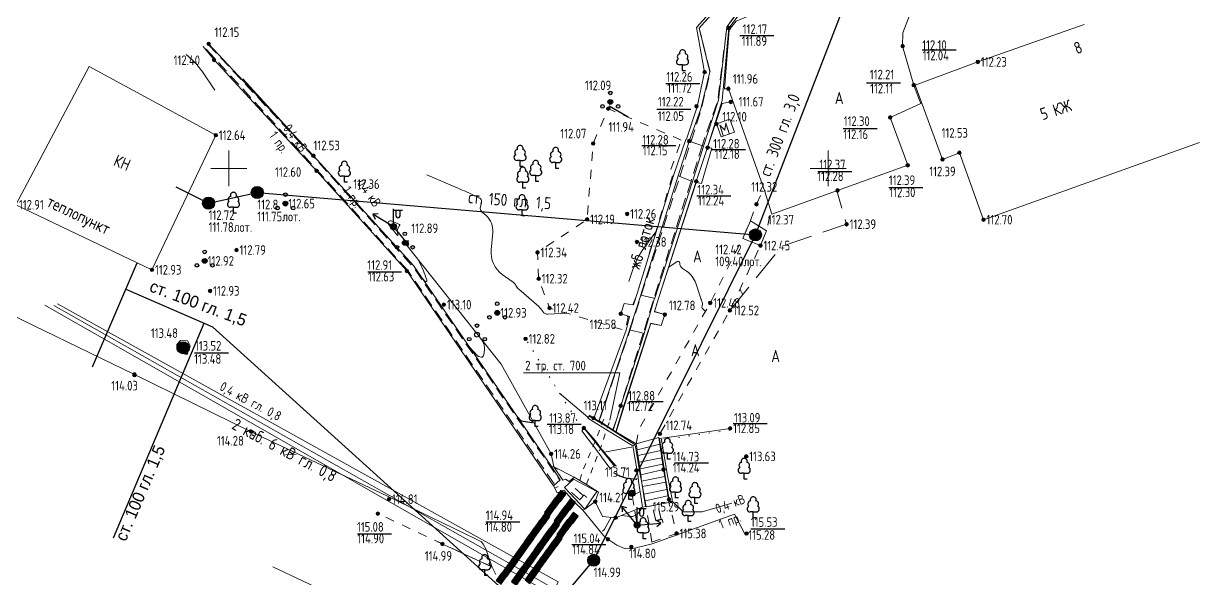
# Model space of a CAD drawing. Header units: metres. Extents: x 22515 to 24102, y 22346 to 22852.
# Drawn here: x 22649.6 to 22747.7, y 22565.8 to 22612.1 of the extents above; entities that cross this region are included whole.
import ezdxf

# ---------------------------------------------------------------- set-up
doc = ezdxf.new("R2010")
doc.units = ezdxf.units.M
for name, pattern in [('g5_01_5x1_5', [3, 1.5, -1.5]), ('g5_01x1', [2, 1, -1]), ('g5_02x1', [3, 2, -1]), ('g5_05x2', [7, 5, -2]), ('g5_366', [1.7, 0.2, -1.5])]:
    doc.linetypes.add(name, pattern=pattern)
for name, color, linetype in [('02_Сетка', 7, 'Continuous'), ('03_Здания и строения', 7, 'Continuous'), ('06_Инженерно-технические сооружения', 7, 'Continuous'), ('07_Объекты электропередачи', 7, 'Continuous'), ('10_Границы покрытий и угодий', 7, 'Continuous'), ('11_Гидрография', 7, 'Continuous'), ('12_Рельеф', 7, 'Continuous'), ('13_Растительность', 7, 'Continuous'), ('19_Горизонтали', 7, 'Continuous'), ('30_Канализация', 7, 'Continuous'), ('32_Теплосеть', 7, 'Continuous'), ('37_Кабель низкого напряжения', 7, 'Continuous'), ('38_Кабели высокого напряжения', 7, 'Continuous'), ('44_Крышки колодцев', 7, 'Continuous'), ('45_Номера колодцев', 7, 'Continuous'), ('61_Отметки высоты поверхности', 7, 'Continuous')]:
    doc.layers.add(name, color=color, linetype=linetype)
doc.styles.add('LIKE11', font='bm431.shx')
doc.styles.add('LIKE32', font='peteri.shx')
doc.styles.add('Line_GUGK', font='', dxfattribs={"height": 1})
doc.styles.get("Standard").update_dxf_attribs({"font": 'GOST2304A.ttf', "height": 2})
doc.styles.get('Line_GUGK').set_extended_font_data('Bm431', italic=True)
doc.linetypes.add('g5_084a', pattern='A,0.001,[18,GUGK_2005.shx,S=5,R=180.000005,X=0,Y=0],1,[18,GUGK_2005.shx,S=12,R=180.000005,X=0,Y=0],1', length=2.001)
doc.linetypes.add('g5_084b', pattern='A,0.001,[18,GUGK_2005.shx,S=10,R=180.000005,X=0,Y=0],1,[18,GUGK_2005.shx,S=30,R=180.000005,X=0,Y=0],1', length=2.001)
doc.linetypes.add('g5_119_1', pattern='A,8,-2,[31,GUGK_2005.shx,S=0.2,R=0,X=0,Y=0],0.7,[31,GUGK_2005.shx,S=0.16,R=0,X=0,Y=0],6.6,[31,GUGK_2005.shx,S=0.16,R=180.000005,X=0,Y=0],0.7,[31,GUGK_2005.shx,S=0.2,R=180.000005,X=0,Y=0],-2', length=20)
doc.linetypes.add('g5_119_3', pattern='A,8,-2,[31,GUGK_2005.shx,S=0.2,R=0,X=0,Y=0],8,[31,GUGK_2005.shx,S=0.2,R=180.000005,X=0,Y=0],-2', length=20)
doc.linetypes.add('g5_122_k', pattern='A,2,-2,3,-0.6,["К",Line_GUGK,S=2,R=0,X=0,Y=-1],-3,3,-2,8,-2,8,-2,6', length=41.6)
doc.linetypes.add('g5_122_t', pattern='A,2,-2,3,-0.6,["Т",Line_GUGK,S=2,R=0,X=0,Y=-1],-2.8,3,-2,8,-2,8,-2,6', length=41.4)
doc.linetypes.add('g5_280_1', pattern='A,0.001,[21,GUGK_2005.shx,S=2,R=180.000005,X=0,Y=0],4', length=4.001)

# ---------------------------------------------------------------- blocks, each defined once
blk = doc.blocks.new('g5_115_1')
at = {"color": 0, "flags": 128}
for points in [[(0, 0), (4, 0)], [(3.29, -0.5), (4, 0), (3.29, 0.5)]]:
    blk.add_lwpolyline(points, dxfattribs=at)
blk = doc.blocks.new('g5_388_1')
at = {"color": 0, "flags": 128}
blk.add_lwpolyline([(0, 0.99), (0.51, 0.99, 0.798042), (0.73, 1.95, 0.636328), (0.46, 2.81, 0.533064), (0, 3.5, 0.533064), (-0.46, 2.81, 0.636328), (-0.73, 1.95, 0.798042), (-0.51, 0.99)], format="xyb", dxfattribs=at)
for points in [[(0, 0.99), (-0.51, 0.99)], [(0.5, 0), (0, 0), (0, 0.99)]]:
    blk.add_lwpolyline(points, dxfattribs=at)
at = {"style": 'LIKE11', "flags": 8}
for tag, p in [('Описание', (-14.19, 0.84)), ('Метрические данные', (1.49, 0.46))]:
    blk.add_attdef(tag, p, '', height=2, dxfattribs=at)
blk = doc.blocks.new('g5_117kb')
h = blk.add_hatch(color=255)
h.paths.add_polyline_path([(0.07, 0.07), (0.92, 0.07, 0.367426), (0.07, 0.92)])
h.paths.add_polyline_path([(-0.08, 0.92, 0.367426), (-0.92, 0.07), (-0.08, 0.07)])
h.paths.add_polyline_path([(-0.08, -0.08), (-0.92, -0.08, 0.367426), (-0.08, -0.92)])
h.paths.add_polyline_path([(0.07, -0.92, 0.367426), (0.92, -0.08), (0.07, -0.08)])
at = {"color": 0, "flags": 128}
for points in [[(-1, 0), (1, 0)], [(0, 1), (0, -1)]]:
    blk.add_lwpolyline(points, dxfattribs=at)
at = {"color": 0}
blk.add_circle((0, 0), 1, dxfattribs=at)
at = {"style": 'LIKE11', "flags": 8}
for tag, p in [('Номер', (0, 1.7)), ('Отметка кольца люка', (0, -2.8)), ('Отметка земли (возле него)', (0, -4.8)), ('Верх прокладки', (0, -6.8)), ('Низ прокладки', (0, -8.8))]:
    blk.add_attdef(tag, p, '', height=1.6, dxfattribs=at)
blk = doc.blocks.new('g5_117t')
h = blk.add_hatch(color=255)
h.paths.add_polyline_path([(-0.08, -0.08), (-0.92, -0.08, 0.367426), (-0.08, -0.92)])
h.paths.add_polyline_path([(0.07, -0.92, 0.367426), (0.92, -0.08), (0.07, -0.08)])
h.paths.add_polyline_path([(0.92, 0.07, 0.921954), (-0.92, 0.07)])
at = {"color": 0, "flags": 128}
for points in [[(-1, 0), (1, 0)], [(0, -1), (0, 0)]]:
    blk.add_lwpolyline(points, dxfattribs=at)
at = {"color": 0}
blk.add_circle((0, 0), 1, dxfattribs=at)
at = {"style": 'LIKE11', "flags": 8}
for tag, p in [('Номер', (0, 1.7)), ('Отметка кольца люка', (0, -2.8)), ('Отметка земли (возле него)', (0, -4.8)), ('Верх прокладки', (0, -6.8)), ('Низ прокладки', (0, -8.8))]:
    blk.add_attdef(tag, p, '', height=1.6, dxfattribs=at)
blk = doc.blocks.new('g5_395_1')
h = blk.add_hatch(color=0)
h.paths.add_polyline_path([(0.3, 1.5, 1), (-0.3, 1.5, 1)])
h.paths.add_polyline_path([(-1.6, -0.75, 1), (-1, -0.75, 1)])
h.paths.add_polyline_path([(1.6, -0.75, 1), (1, -0.75, 1)])
at = {"color": 0}
for centre, radius in [((0, 0), 0.4), ((0, 1.5), 0.3), ((-1.3, -0.75), 0.3), ((1.3, -0.75), 0.3)]:
    blk.add_circle(centre, radius, dxfattribs=at)
blk = doc.blocks.new('g5_110_1c')
h = blk.add_hatch(color=255)
edge = h.paths.add_edge_path()
edge.add_arc((0, 0), 0.425, 0, 360)
edge = h.paths.add_edge_path(flags=16)
edge.add_arc((0, 0), 0.195, 0, 360)
h = blk.add_hatch(color=0)
edge = h.paths.add_edge_path()
edge.add_arc((0, 0), 0.12, 0, 360)
at = {"color": 0}
for p, q in [((0, 0.5), (0, 3)), ((0, 2.75), (1.5, 2.75))]:
    blk.add_line(p, q, dxfattribs=at)
at = {"color": 0, "flags": 128}
blk.add_lwpolyline([(0.4, 2.75), (0.4, 1.86, 1.040016), (1.1, 1.86), (1.1, 2.75)], format="xyb", dxfattribs=at)
at = {"color": 0}
for radius in [0.5, 0.12]:
    blk.add_circle((0, 0), radius, dxfattribs=at)
blk = doc.blocks.new('g5_108a')
h = blk.add_hatch(color=255)
edge = h.paths.add_edge_path()
edge.add_arc((0, 0), 0.425, 0, 360)
edge = h.paths.add_edge_path(flags=16)
edge.add_arc((0, 0), 0.195, 0, 360)
h = blk.add_hatch(color=0)
edge = h.paths.add_edge_path()
edge.add_arc((0, 0), 0.12, 0, 360)
at = {"color": 0}
for radius in [0.5, 0.12]:
    blk.add_circle((0, 0), radius, dxfattribs=at)
at = {"style": 'LIKE11', "flags": 8}
for tag, p in [('Отметка', (1, 0)), ('Высота опоры', (-7.75, -2.8))]:
    blk.add_attdef(tag, p, '', height=1.6, dxfattribs=at)
blk = doc.blocks.new('g5_128a')
h = blk.add_hatch(color=255)
h.paths.add_polyline_path([(-0.325, 0.425), (-0.675, 0.425), (-0.675, -0.425), (-0.325, -0.425)])
h.paths.add_polyline_path([(0.175, 0.425), (-0.175, 0.425), (-0.175, -0.425), (0.175, -0.425)])
h.paths.add_polyline_path([(0.675, 0.425), (0.325, 0.425), (0.325, -0.425), (0.675, -0.425)])
at = {"color": 0, "flags": 128}
blk.add_lwpolyline([(-0.75, -0.5), (0.75, -0.5), (0.75, 0.5), (-0.75, 0.5)], close=True, dxfattribs=at)
for points in [[(-0.25, -0.5), (-0.25, 0.5)], [(0.25, -0.5), (0.25, 0.5)]]:
    blk.add_lwpolyline(points, dxfattribs=at)
blk = doc.blocks.new('g5_012')
at = {"color": 92, "linetype": 'ByBlock', "lineweight": -2}
for p, q in [((0, -3), (0, 3)), ((-3, 0), (3, 0))]:
    blk.add_line(p, q, dxfattribs=at)
blk = doc.blocks.new('g5_330')
at = {"linetype": 'ByBlock'}
blk.add_hatch(color=0, dxfattribs=at).paths.add_polyline_path([(-0.3, 0, 1), (0.3, 0, 1)])
at = {"color": 0, "linetype": 'ByBlock', "lineweight": -2}
blk.add_circle((0, 0), 0.3, dxfattribs=at)
at = {"color": 0, "linetype": 'ByBlock', "lineweight": 15, "flags": 12}
for tag, p in [('number', (-7.62, -0.8)), ('z', (0.5, -0.8))]:
    blk.add_attdef(tag, p, '', height=1.6, dxfattribs=at)

msp = doc.modelspace()

# ---------------------------------------------------------------- linework, layer by layer
at = {"layer": '03_Здания и строения', "color": 7, "linetype": 'Continuous', "lineweight": 20, "ltscale": 0.5, "flags": 128}
for points in [[(22747.677, 22602.167), (22729.657, 22595.718), (22727.641, 22601.303), (22726.237, 22600.742), (22723.965, 22606.943), (22729.183, 22608.874), (22738.049, 22612.004)], [(22665.607, 22602.764), (22655.029, 22608.489), (22648.931, 22596.963), (22660.283, 22591.537), (22665.607, 22602.764)], [(22707.374, 22603.702), (22708.482, 22604.098), (22708.89, 22603.017), (22707.768, 22602.624), (22707.374, 22603.702)], [(22685.74, 22554.982), (22683.917, 22556.046), (22685.614, 22559.559), (22670.356, 22566.778)]]:
    msp.add_lwpolyline(points, dxfattribs=at)
at = {"layer": '06_Инженерно-технические сооружения', "color": 7, "linetype": 'Continuous', "lineweight": 20, "ltscale": 0.5, "flags": 128}
for points in [[(22697.137, 22579.169), (22699.837, 22586.492), (22700.125, 22587.656), (22699.395, 22587.873), (22699.683, 22588.736), (22700.405, 22588.613), (22700.456, 22588.604), (22700.796, 22589.633), (22703.787, 22599.415), (22704.819, 22602.393), (22704.866, 22602.443), (22705.756, 22605.12), (22706.392, 22608.034), (22705.721, 22611.733), (22711.02, 22617.633), (22713.373, 22621.192), (22726.277, 22626.292), (22728.193, 22627.049), (22730.63, 22634.989), (22732.04, 22639.583), (22732.342, 22641.077), (22731.965, 22643.535)], [(22698.971, 22578.019), (22699.626, 22580.145), (22701.523, 22585.942), (22701.905, 22587.078), (22702.76, 22586.882), (22703.073, 22587.804), (22702.207, 22588.04), (22702.537, 22589.144), (22705.693, 22598.914), (22706.621, 22601.737), (22707.865, 22605.662), (22708.415, 22611.697), (22710.769, 22614.871), (22712.262, 22616.768), (22714.723, 22619.888), (22728.105, 22625.218), (22729.792, 22626.221), (22734.16, 22640.848), (22734.137, 22642.25)], [(22697.571, 22578.912), (22700.117, 22586.504), (22700.133, 22586.528), (22701.067, 22589.424), (22701.064, 22589.443), (22704.19, 22599.383), (22705.1, 22602.274), (22706.079, 22604.951), (22706.838, 22608.058), (22705.931, 22611.7), (22711.15, 22617.571)], [(22712.095, 22616.896), (22708.254, 22611.802), (22707.54, 22605.688), (22706.289, 22601.84), (22705.373, 22598.901), (22702.231, 22589.171), (22702.218, 22589.169), (22701.339, 22586.23), (22701.336, 22586.207), (22699.399, 22580.203), (22698.756, 22578.155)], [(22693.783, 22573.522), (22681.547, 22591.44), (22674.012, 22599.794), (22665.46, 22609.045), (22664.566, 22610.152)], [(22665.011, 22610.382), (22673.752, 22601.057), (22682.11, 22591.889), (22693.615, 22575.129), (22694.34, 22574.03)], [(22698.998, 22578.025), (22699.672, 22580.167), (22701.533, 22585.942), (22701.907, 22587.068), (22702.76, 22586.882), (22703.073, 22587.804), (22702.217, 22588.055), (22702.55, 22589.144), (22705.695, 22598.832), (22706.116, 22598.738), (22706.995, 22601.681), (22706.633, 22601.729), (22707.84, 22605.406), (22708.573, 22605.543)], [(22705.1, 22602.274), (22706.289, 22601.84)], [(22705.373, 22598.901), (22704.19, 22599.383)], [(22701.067, 22589.424), (22702.166, 22589.181), (22702.218, 22589.169)], [(22700.133, 22586.528), (22701.272, 22586.246), (22701.339, 22586.23)], [(22696.749, 22579.323), (22696.657, 22579.153), (22698.347, 22578.124), (22700.413, 22576.853), (22700.585, 22576.954), (22698.511, 22578.288), (22698.467, 22578.323), (22696.749, 22579.323)], [(22697.571, 22578.912), (22697.601, 22578.941), (22698.743, 22578.181), (22698.756, 22578.155)], [(22698.867, 22575.176), (22696.315, 22578.351), (22696.151, 22578.124), (22697.386, 22576.466), (22698.481, 22575.003), (22698.867, 22575.176)], [(22700.413, 22576.853), (22700.585, 22576.954), (22701.052, 22574.276), (22701.115, 22573.945), (22701.448, 22571.796), (22701.217, 22571.754), (22701.185, 22571.92), (22701.185, 22571.93), (22700.868, 22573.906), (22700.832, 22574.245), (22700.413, 22576.853)], [(22702.571, 22577.548), (22702.967, 22574.881), (22703.061, 22574.307), (22703.404, 22572.215), (22703.414, 22572.141), (22701.521, 22571.775), (22701.136, 22573.91), (22701.081, 22574.433), (22700.69, 22577.025), (22702.571, 22577.548)], [(22703.459, 22572.21), (22703.695, 22572.221), (22703.669, 22572.411), (22703.302, 22574.369), (22703.213, 22574.888), (22702.762, 22577.485), (22702.626, 22577.465), (22703.048, 22574.775), (22703.105, 22574.291), (22703.418, 22572.39), (22703.459, 22572.21)], [(22694.34, 22574.03), (22693.615, 22575.129), (22693.804, 22575.122), (22694.573, 22573.999), (22694.772, 22574.083), (22695.102, 22573.889), (22695.495, 22574.233), (22695.977, 22573.979), (22696.546, 22573.647), (22697.543, 22572.995), (22697.262, 22572.207), (22696.406, 22571.58)], [(22701.081, 22574.433), (22702.967, 22574.881)], [(22696.406, 22571.58), (22696.24, 22571.489), (22695.976, 22571.731), (22695.823, 22571.881), (22695.303, 22572.422), (22695.281, 22572.448), (22694.651, 22573.15), (22694.094, 22572.931), (22693.783, 22573.522), (22694.34, 22574.03)], [(22695.449, 22574.083), (22694.695, 22573.382), (22696.406, 22571.58), (22697.406, 22573.047), (22695.449, 22574.083)], [(22701.136, 22573.91), (22703.061, 22574.307)]]:
    msp.add_lwpolyline(points, dxfattribs=at)
at = {"layer": '06_Инженерно-технические сооружения', "color": 7, "linetype": 'Continuous', "lineweight": 9, "flags": 128}
msp.add_lwpolyline([(22691.276, 22582.952), (22699.311, 22582.952), (22698.487, 22578.989)], dxfattribs=at)
at = {"layer": '06_Инженерно-технические сооружения', "color": 7, "linetype": 'g5_01x1', "lineweight": 20, "ltscale": 0.5, "flags": 128}
for points in [[(22695.977, 22573.979), (22696.258, 22574.868), (22697.286, 22577.272), (22697.97, 22579.088)], [(22696.546, 22573.647), (22696.755, 22574.262), (22697.702, 22576.678), (22698.487, 22578.989)]]:
    msp.add_lwpolyline(points, dxfattribs=at)
at = {"layer": '06_Инженерно-технические сооружения', "color": 7, "linetype": 'g5_280_1', "lineweight": 20, "ltscale": 0.5, "flags": 128}
for points in [[(22700.69, 22577.025), (22698.971, 22578.019), (22698.756, 22578.155), (22697.571, 22578.912), (22697.137, 22579.169), (22696.758, 22579.416)], [(22698.979, 22575.197), (22697.702, 22576.678), (22697.499, 22576.967), (22697.286, 22577.272), (22696.317, 22578.382)]]:
    msp.add_lwpolyline(points, dxfattribs=at)
at = {"layer": '06_Инженерно-технические сооружения', "color": 7, "linetype": 'Continuous', "lineweight": 20, "flags": 128}
for points in [[(22700.764, 22576.532), (22702.654, 22576.989)], [(22700.835, 22576.059), (22702.729, 22576.483)], [(22700.921, 22575.491), (22702.822, 22575.855)], [(22701.003, 22574.95), (22702.9, 22575.332)], [(22701.218, 22573.457), (22703.14, 22573.819)], [(22701.329, 22572.837), (22703.238, 22573.221)], [(22701.433, 22572.264), (22703.324, 22572.691)]]:
    msp.add_lwpolyline(points, dxfattribs=at)
at = {"layer": '07_Объекты электропередачи', "color": 7, "linetype": 'g5_02x1', "lineweight": 20, "ltscale": 0.5, "flags": 128}
msp.add_lwpolyline([(22700.326, 22572.904), (22700.554, 22571.492), (22700.756, 22570.25)], dxfattribs=at)
at = {"layer": '10_Границы покрытий и угодий', "color": 7, "linetype": 'Continuous', "lineweight": 20, "ltscale": 0.5, "flags": 128}
for points in [[(22730.427, 22615.975), (22725.614, 22614.243), (22724.338, 22613.548), (22723.493, 22612.755), (22722.938, 22611.308), (22722.908, 22610.196), (22723.837, 22606.94), (22724.285, 22605.747), (22724.418, 22605.394), (22724.384, 22605.379), (22721.868, 22604.243), (22723.338, 22600.253), (22717.476, 22598.161), (22712.01, 22596.185), (22711.425, 22598.06), (22708.372, 22606.635), (22708.044, 22606.623), (22708.433, 22611.552), (22709.008, 22612.262), (22710.686, 22612.966), (22718.078, 22615.492), (22729.961, 22619.596)], [(22646.636, 22588.708), (22658.824, 22582.811), (22668.561, 22578.037), (22679.925, 22572.662), (22687.268, 22569.105), (22687.763, 22568.841), (22687.903, 22568.652), (22688.122, 22568.267), (22688.632, 22566.807)], [(22702.881, 22577.5), (22708.52, 22578.318)], [(22709.788, 22569.423), (22708.877, 22571.171), (22702.025, 22568.676), (22700.307, 22568.258), (22699.7, 22568.291), (22699.052, 22568.588), (22698.313, 22569.068), (22697.941, 22569.368), (22696.24, 22571.489)]]:
    msp.add_lwpolyline(points, dxfattribs=at)
at = {"layer": '10_Границы покрытий и угодий', "color": 7, "linetype": 'g5_01_5x1_5', "lineweight": 20, "ltscale": 0.5, "flags": 128}
for points in [[(22704.443, 22602.346), (22698.351, 22604.977), (22697.089, 22602.07), (22696.584, 22595.743), (22692.447, 22592.986), (22692.544, 22590.797), (22693.449, 22588.353), (22699.774, 22586.475), (22700.002, 22587.612), (22699.395, 22587.873), (22699.683, 22588.736), (22700.398, 22588.594), (22700.405, 22588.613), (22700.796, 22589.633), (22703.724, 22599.418), (22703.434, 22599.527), (22704.443, 22602.346)], [(22700.69, 22577.025), (22700.867, 22578.179), (22700.995, 22578.402), (22706.858, 22588.777), (22709.565, 22594.157), (22710.212, 22595.624), (22710.71, 22597.007), (22711.189, 22598.046)], [(22711.799, 22595.997), (22711.557, 22594.79), (22711.048, 22593.558), (22708.501, 22588.151), (22702.658, 22577.859), (22702.571, 22577.548)], [(22701.986, 22568.83), (22704.047, 22569.552), (22703.414, 22572.141), (22701.521, 22571.775), (22701.986, 22568.83)], [(22688.632, 22566.807), (22688.503, 22566.842), (22684.515, 22568.678), (22679.126, 22571.206)], [(22688.632, 22566.807), (22689.487, 22565.087), (22689.904, 22563.423), (22689.611, 22561.065)]]:
    msp.add_lwpolyline(points, dxfattribs=at)
at = {"layer": '10_Границы покрытий и угодий', "color": 7, "linetype": 'g5_05x2', "lineweight": 20, "ltscale": 0.5, "flags": 128}
msp.add_lwpolyline([(22708.501, 22588.151), (22712.808, 22593.488), (22718.24, 22595.341), (22717.436, 22598.041)], dxfattribs=at)
at = {"layer": '11_Гидрография', "color": 92, "linetype": 'g5_02x1', "lineweight": 20, "ltscale": 0.5, "flags": 128}
for points in [[(22705.265, 22602.262), (22706.126, 22604.939), (22706.846, 22608.059), (22705.939, 22611.7), (22711.156, 22617.569), (22713.688, 22620.931), (22728.487, 22626.857), (22730.871, 22634.778), (22732.293, 22639.346), (22732.666, 22641.118), (22732.334, 22643.116)], [(22733.942, 22642.065), (22733.932, 22640.832), (22729.544, 22626.359), (22728.002, 22625.467), (22714.549, 22620.084), (22712.079, 22616.909), (22708.24, 22611.809), (22707.495, 22605.69), (22706.212, 22601.963)], [(22681.644, 22591.45), (22674.871, 22598.966), (22664.648, 22610.12)], [(22664.982, 22610.337), (22674.187, 22600.49), (22682.072, 22591.783), (22694.269, 22574.053)], [(22704.32, 22599.319), (22705.265, 22602.262)], [(22706.212, 22601.963), (22705.256, 22598.943)], [(22701.106, 22589.43), (22704.32, 22599.319)], [(22705.256, 22598.943), (22702.169, 22589.191), (22702.166, 22589.181), (22701.272, 22586.246), (22701.266, 22586.224)], [(22693.825, 22573.692), (22681.644, 22591.45)], [(22700.154, 22586.49), (22701.106, 22589.43)], [(22697.601, 22578.941), (22700.154, 22586.49)], [(22701.266, 22586.224), (22699.389, 22580.205), (22698.743, 22578.181)]]:
    msp.add_lwpolyline(points, dxfattribs=at)
at = {"layer": '12_Рельеф', "color": 7, "linetype": 'g5_084b', "lineweight": 20, "ltscale": 0.5, "flags": 128}
msp.add_lwpolyline([(22697.543, 22572.995), (22696.546, 22573.647), (22695.977, 22573.979), (22695.495, 22574.233), (22693.804, 22575.122), (22693.581, 22576.188), (22689.424, 22583.68), (22681.377, 22593.79)], dxfattribs=at)
at = {"layer": '12_Рельеф', "color": 7, "linetype": 'g5_366', "lineweight": 20, "ltscale": 0.5, "flags": 128}
for points in [[(22700.694, 22574.812), (22698.979, 22575.197), (22697.499, 22576.967), (22696.317, 22578.382), (22696.049, 22578.445), (22691.451, 22585.781)], [(22708.52, 22578.173), (22702.887, 22577.373)]]:
    msp.add_lwpolyline(points, dxfattribs=at)
at = {"layer": '12_Рельеф', "color": 7, "linetype": 'g5_084a', "lineweight": 20, "ltscale": 0.5, "flags": 128}
for points in [[(22701.19, 22571.74), (22700.554, 22571.492), (22698.959, 22570.869), (22697.883, 22570.963), (22697.262, 22572.207), (22697.543, 22572.995)], [(22708.654, 22572.076), (22706.193, 22571.363), (22704.606, 22571.349), (22703.721, 22572.222)]]:
    msp.add_lwpolyline(points, dxfattribs=at)
at = {"layer": '19_Горизонтали', "color": 32, "linetype": 'Continuous', "lineweight": 20, "ltscale": 0.5, "flags": 128}
for points, elevation in [([(22663.137, 22609.503), (22663.606, 22609.074, -0.058), (22664.433, 22608.118), (22665.519, 22606.522)], 112.5), ([(22683.219, 22599.461), (22685.813, 22598.347, -0.008893), (22687.237, 22597.705), (22687.564, 22597.55, -0.435558), (22687.738, 22597.005), (22687.738, 22597.005, 0.35047), (22687.842, 22596.357), (22688.162, 22596.068, -0.236485), (22688.713, 22594.649), (22688.576, 22593.198, 0.266851), (22689.507, 22591.153), (22690.403, 22590.511, -0.120266), (22690.648, 22590.225), (22690.648, 22590.225, 0.095724), (22690.882, 22589.924), (22692.545, 22588.469, -0.072309), (22692.896, 22588.059), (22692.896, 22588.059, 0.270314), (22693.313, 22587.842), (22694.906, 22587.919)], 112.5), ([(22700.06, 22590.561), (22700.41, 22591.572, -0.074718), (22701.391, 22593.447), (22702.316, 22594.713)], 112.5), ([(22682.499, 22592.379), (22682.532, 22592.33, -0.041898), (22682.587, 22592.227), (22682.922, 22591.46, -0.025397), (22683.208, 22590.7), (22683.224, 22590.652, -0.794601), (22683.086, 22590.569), (22682.84, 22590.826)], 113), ([(22703.4, 22591.764), (22704.09, 22592.223, -0.613401), (22704.321, 22592.093), (22704.321, 22592.093, 0.262608), (22704.551, 22591.64), (22704.872, 22591.427, -0.166074), (22705.653, 22590.411), (22706.053, 22589.227, -0.011932), (22706.18, 22588.822), (22706.207, 22588.725, -0.222177), (22706.175, 22588.525), (22706.175, 22588.525, 0.352833), (22706.19, 22588.351), (22706.458, 22588.07)], 112.5), ([(22686.807, 22585.046), (22687.482, 22584.344, 0.064468), (22687.52, 22584.313), (22687.52, 22584.313, 0.092757), (22687.565, 22584.296), (22687.742, 22584.264, 0.437212), (22687.964, 22584.431), (22688.011, 22584.904, 0.08522), (22687.984, 22585.29), (22687.984, 22585.29, 0.084853), (22687.83, 22585.645), (22687.698, 22585.848)], 113.5), ([(22662.501, 22584.765), (22662.535, 22584.784, -0.088094), (22662.606, 22584.81), (22662.608, 22584.81, -0.179378), (22662.682, 22584.796), (22662.975, 22584.619)], 113.5), ([(22700.317, 22576.743), (22700.25, 22576.748), (22700.26, 22576.747, -0.861106), (22700.261, 22576.744), (22698.031, 22576.331)], 113.5), ([(22701.187, 22571.756), (22701.184, 22571.754, 0.11908), (22701.18, 22571.749), (22700.915, 22571.334, -0.288585), (22700.155, 22570.975), (22699.449, 22571.06)], 115), ([(22697.835, 22569.741), (22697.911, 22569.783, 0.141985), (22698.029, 22569.9), (22698.585, 22570.902)], 115), ([(22688.503, 22566.837), (22684.914, 22568.486, -0.00038), (22684.372, 22568.736), (22684.101, 22568.861)], 115)]:
    msp.add_lwpolyline(points, format="xyb", dxfattribs=dict(at, elevation=elevation))
for points, elevation in [([(22671.887, 22603.046), (22667.872, 22607.466)], 112.5), ([(22709.338, 22589.929), (22709.566, 22589.471)], 112.5), ([(22696.636, 22579.249), (22694.295, 22581.243)], 113), ([(22671.432, 22576.119), (22672.318, 22576.143)], 114.5), ([(22676.334, 22574.36), (22675.293, 22574.819)], 114.5), ([(22693.888, 22573.321), (22694.168, 22573.463)], 114.5), ([(22700.956, 22573.037), (22700.447, 22572.74)], 114.5)]:
    msp.add_lwpolyline(points, dxfattribs=dict(at, elevation=elevation))
at = {"layer": '19_Горизонтали', "color": 32, "linetype": 'Continuous', "lineweight": 30, "ltscale": 0.5, "elevation": 112, "flags": 128}
msp.add_lwpolyline([(22700.001, 22604.264), (22698.413, 22605.186)], dxfattribs=at)
at = {"layer": '19_Горизонтали', "color": 32, "linetype": 'Continuous', "lineweight": 20, "ltscale": 0.5, "elevation": 113, "flags": 128}
msp.add_lwpolyline([(22680.826, 22595.035, 0.229262), (22680.793, 22594.501), (22680.805, 22594.471, -0.872227), (22680.727, 22594.426), (22680.016, 22595.342, -0.774877), (22680.229, 22595.618), (22680.818, 22595.365, -0.008894), (22680.921, 22595.318), (22680.921, 22595.318, -0.435557), (22680.945, 22595.245)], format="xyb", close=True, dxfattribs=at)
at = {"layer": '19_Горизонтали', "color": 32, "linetype": 'Continuous', "lineweight": 30, "ltscale": 0.5, "elevation": 114, "flags": 128}
for points in [[(22690.774, 22579.267), (22691.056, 22578.974, 0.064469), (22691.072, 22578.961), (22691.072, 22578.961, 0.092757), (22691.091, 22578.954), (22691.971, 22578.796, 0.437211), (22692.026, 22578.837), (22692.031, 22578.887)], [(22693.852, 22575.07), (22693.851, 22575.062, 0.337155), (22693.858, 22575.051), (22694.144, 22574.943)], [(22698.799, 22574.641), (22699.182, 22574.419, 0.104826), (22700.006, 22574.151), (22700.662, 22574.081, 0.247741), (22700.738, 22574.111), (22700.768, 22574.147)]]:
    msp.add_lwpolyline(points, format="xyb", dxfattribs=at)
at = {"layer": '30_Канализация', "color": 12, "linetype": 'g5_122_k', "lineweight": 30, "ltscale": 0.5, "flags": 128}
for points in [[(22662.266, 22598.468), (22665.003, 22597.098), (22669.065, 22597.985), (22710.63, 22594.447), (22719.925, 22618.482), (22728.867, 22642.165)], [(22597.568, 22510.156), (22644.431, 22518.891), (22677.193, 22529.538), (22683.781, 22542.333), (22695.067, 22564.838), (22697.133, 22567.312), (22710.63, 22594.447)]]:
    msp.add_lwpolyline(points, dxfattribs=at)
at = {"layer": '30_Канализация', "color": 7, "linetype": 'Continuous', "lineweight": 20, "ltscale": 0.5, "flags": 128}
msp.add_lwpolyline([(22710.212, 22595.624), (22709.565, 22594.157), (22711.048, 22593.558), (22711.557, 22594.79), (22710.212, 22595.624)], dxfattribs=at)
at = {"layer": '32_Теплосеть', "color": 5, "linetype": 'g5_122_t', "lineweight": 30, "ltscale": 0.5, "flags": 128}
for points in [[(22655.328, 22583.451), (22659.05, 22592.126)], [(22658.106, 22589.926), (22665.341, 22586.774), (22694.751, 22560.167), (22701.041, 22555.608), (22700.581, 22552.536)], [(22657.079, 22569.192), (22664.643, 22587.078)]]:
    msp.add_lwpolyline(points, dxfattribs=at)
at = {"layer": '32_Теплосеть', "color": 7, "linetype": 'Continuous', "lineweight": 20, "ltscale": 0.5, "flags": 128}
msp.add_lwpolyline([(22662.66, 22585.637), (22662.343, 22585.316), (22662.346, 22584.912), (22662.645, 22584.63), (22663.134, 22584.614), (22663.398, 22584.839), (22663.469, 22585.201), (22663.235, 22585.604), (22662.66, 22585.637)], dxfattribs=at)
at = {"layer": '37_Кабель низкого напряжения', "color": 1, "linetype": 'g5_119_3', "lineweight": 20, "ltscale": 0.5, "flags": 128}
msp.add_lwpolyline([(22652.402, 22588.715), (22694.168, 22565.509), (22682.09, 22539.712), (22686.435, 22527.705)], dxfattribs=at)
at = {"layer": '38_Кабели высокого напряжения', "color": 1, "linetype": 'g5_119_1', "lineweight": 20, "ltscale": 0.5, "flags": 128}
for points in [[(22650.231, 22390.566), (22627.562, 22454.812), (22631.79, 22456.392), (22629.798, 22461.884), (22626.42, 22460.936), (22606.333, 22520.425), (22644.951, 22531.909), (22652.168, 22545.511), (22677.562, 22533.774), (22692.599, 22565.087), (22651.333, 22588.6)], [(22652.1, 22588.557), (22693.378, 22565.221), (22677.81, 22533.051), (22652.452, 22544.721), (22645.386, 22531.358), (22606.986, 22520.196), (22626.877, 22461.47), (22630.129, 22462.442), (22632.356, 22456.068), (22628.285, 22454.583), (22650.504, 22390.737)]]:
    msp.add_lwpolyline(points, dxfattribs=at)
at = {"layer": '61_Отметки высоты поверхности', "flags": 128}
for points in [[(22709.333, 22611.067), (22712.166, 22611.067)], [(22724.543, 22609.879), (22727.376, 22609.879)], [(22703.148, 22607.085), (22705.981, 22607.085)], [(22719.889, 22607.139), (22722.722, 22607.139)], [(22702.407, 22604.946), (22705.24, 22604.946)], [(22717.96, 22603.322), (22720.793, 22603.322)], [(22701.143, 22601.894), (22703.976, 22601.894)], [(22706.957, 22601.579), (22709.79, 22601.579)], [(22715.84, 22599.734), (22718.673, 22599.734)], [(22721.755, 22598.398), (22724.588, 22598.398)], [(22705.748, 22597.699), (22708.581, 22597.699)], [(22678.279, 22591.381), (22681.112, 22591.381)], [(22663.836, 22584.615), (22666.669, 22584.615)], [(22700.109, 22580.562), (22702.942, 22580.562)], [(22693.252, 22578.656), (22696.085, 22578.656)], [(22708.763, 22578.716), (22711.596, 22578.716)], [(22703.872, 22575.435), (22706.705, 22575.435)], [(22688.142, 22570.533), (22690.974, 22570.533)], [(22710.246, 22569.926), (22713.079, 22569.926)], [(22677.439, 22569.522), (22680.272, 22569.522)], [(22695.317, 22568.642), (22698.15, 22568.642)]]:
    msp.add_lwpolyline(points, dxfattribs=at)

# ---------------------------------------------------------------- block references
at = {"layer": '02_Сетка', "color": 92, "linetype": 'Continuous', "lineweight": 15, "ltscale": 0.5, "xscale": 0.5, "yscale": 0.5}
for p in [(22666.69, 22600), (22716.69, 22600)]:
    msp.add_blockref('g5_012', p, dxfattribs=at)
at = {"layer": '07_Объекты электропередачи', "color": 7, "linetype": 'Continuous', "lineweight": 20, "xscale": 0.5, "yscale": 0.5, "zscale": 0.5}
for p, rotation in [((22680.429, 22595.132), 148.8699288853842), ((22680.429, 22595.132), 309.2466228239754), ((22700.756, 22570.25), 129.2466178150191), ((22700.756, 22570.25), 4.691291525761163)]:
    msp.add_blockref('g5_115_1', p, dxfattribs=dict(at, rotation=rotation))
for name, p in [('g5_110_1c', (22680.429, 22595.132, 113.039)), ('g5_108a', (22700.326, 22572.904, 114.417)), ('g5_110_1c', (22700.756, 22570.25, 115.195))]:
    msp.add_blockref(name, p, dxfattribs=at)
at = {"layer": '13_Растительность', "color": 92, "linetype": 'Continuous', "lineweight": 20, "xscale": 0.5, "yscale": 0.5, "zscale": 0.5}
for name, p in [('g5_388_1', (22704.551, 22608.145, 112.094)), ('g5_395_1', (22698.518, 22605.536, 112.092)), ('g5_388_1', (22690.992, 22600.163, 112.106)), ('g5_388_1', (22693.964, 22599.985, 112.174)), ('g5_388_1', (22676.334, 22598.84, 112.849)), ('g5_388_1', (22692.295, 22598.915, 112.289)), ('g5_388_1', (22691.221, 22598.347, 112.265)), ('g5_388_1', (22667.08, 22596.255, 112.768)), ('g5_395_1', (22671.413, 22597.059, 112.654)), ('g5_388_1', (22691.158, 22596.04, 112.375)), ('g5_395_1', (22681.377, 22593.79, 112.892)), ('g5_395_1', (22664.679, 22592.282, 112.916)), ('g5_395_1', (22689.088, 22587.954, 112.93)), ('g5_395_1', (22687.401, 22586.132, 113.44)), ('g5_388_1', (22692.258, 22578.471, 114.029)), ('g5_388_1', (22703.281, 22575.742, 113.673)), ('g5_388_1', (22709.697, 22574.072, 114.385)), ('g5_388_1', (22700.063, 22572.389, 114.656)), ('g5_388_1', (22703.964, 22572.513, 114.938)), ('g5_388_1', (22705.584, 22572.045, 114.983)), ('g5_388_1', (22705.02, 22570.548, 115.358)), ('g5_388_1', (22710.445, 22570.855, 115.413)), ('g5_388_1', (22701.259, 22569.117, 115.299)), ('g5_388_1', (22688.04, 22566.035, 115.234))]:
    msp.add_blockref(name, p, dxfattribs=at)
at = {"layer": '44_Крышки колодцев', "color": 7, "linetype": 'Continuous', "lineweight": 20, "xscale": 0.5, "yscale": 0.5, "zscale": 0.5}
for name, p in [('g5_117kb', (22669.065, 22597.985, 112.8)), ('g5_117kb', (22665.003, 22597.098, 112.72)), ('g5_117kb', (22710.63, 22594.447, 112.418)), ('g5_117t', (22662.875, 22585.042, 113.48)), ('g5_117kb', (22697.133, 22567.312, 114.994))]:
    msp.add_blockref(name, p, dxfattribs=at)
at = {"layer": '44_Крышки колодцев', "color": 7, "linetype": 'Continuous', "lineweight": 20, "xscale": 0.5, "yscale": 0.5, "zscale": 0.5, "rotation": 234.5222496057716}
for p in [(22694.382, 22572.672), (22693.453, 22571.468), (22693.91, 22572.082), (22694.711, 22571.386), (22695.184, 22571.977), (22693.064, 22570.802), (22694.255, 22570.773), (22695.411, 22570.843), (22692.164, 22569.575), (22692.608, 22570.184), (22693.41, 22569.488), (22693.866, 22570.106), (22694.482, 22569.639), (22694.938, 22570.253), (22691.72, 22568.952), (22692.966, 22568.88), (22693.637, 22568.355), (22694.093, 22568.973), (22690.802, 22567.662), (22691.256, 22568.303), (22692.058, 22567.608), (22692.522, 22568.256), (22693.193, 22567.746), (22689.894, 22566.4), (22690.353, 22567.028), (22691.604, 22566.966), (22692.285, 22566.474), (22692.749, 22567.123), (22689.43, 22565.798), (22690.696, 22565.704), (22691.155, 22566.333), (22691.831, 22565.833)]:
    msp.add_blockref('g5_128a', p, dxfattribs=at)
at = {"layer": '61_Отметки высоты поверхности', "color": 7, "linetype": 'Continuous', "lineweight": 20, "xscale": 0.5, "yscale": 0.5, "zscale": 0.5}
for p in [(22708.415, 22611.697, 112.17), (22665.011, 22610.382, 112.382), (22722.908, 22610.196, 112.041), (22665.46, 22609.045, 112.404), (22729.183, 22608.874, 112.226), (22706.392, 22608.034, 112.258), (22723.837, 22606.94, 112.109), (22708.372, 22606.635, 111.967), (22698.351, 22604.977, 111.945), (22698.518, 22605.536, 112.092), (22705.712, 22605.181, 112.05), (22708.573, 22605.543, 112.094), (22721.868, 22604.243, 112.159), (22707.374, 22603.702, 112.1), (22665.607, 22602.764, 112.643), (22697.089, 22602.07, 112.073), (22705.1, 22602.274, 112.426), (22673.752, 22601.057, 112.532), (22706.633, 22601.729, 112.214), (22727.641, 22601.303, 112.534), (22723.338, 22600.253, 112.3), (22726.237, 22600.742, 112.393), (22674.012, 22599.794, 112.595), (22705.693, 22598.914, 112.445), (22717.476, 22598.161, 112.275), (22671.413, 22597.059, 112.654), (22699.928, 22596.203, 112.26), (22710.71, 22597.007, 112.317), (22696.584, 22595.743, 112.188), (22718.24, 22595.341, 112.391), (22729.657, 22595.718, 112.703), (22667.335, 22593.189, 112.788), (22681.377, 22593.79, 112.892), (22700.744, 22593.861, 112.377), (22711.048, 22593.558, 112.451), (22664.679, 22592.282, 112.916), (22692.447, 22592.986, 112.335), (22660.283, 22591.537, 112.929), (22681.547, 22591.44, 112.912), (22692.544, 22590.797, 112.321), (22665.128, 22589.78, 112.932), (22684.634, 22588.635, 113.098), (22693.449, 22588.353, 112.418), (22706.858, 22588.777, 112.482), (22689.088, 22587.954, 112.93), (22699.395, 22587.873, 112.578), (22703.073, 22587.804, 112.592), (22708.501, 22588.151, 112.524), (22691.451, 22585.781, 112.82), (22663.134, 22584.614, 113.489), (22658.819, 22582.759, 114.23), (22658.824, 22582.811, 114.031), (22699.389, 22580.205, 112.36), (22697.137, 22579.169, 112.956), (22668.561, 22578.037, 114.277), (22696.315, 22578.351, 113.85), (22702.658, 22577.859, 112.744), (22708.52, 22578.318, 112.846), (22693.581, 22576.188, 114.262), (22709.859, 22575.979, 113.632), (22700.694, 22574.812, 113.709), (22702.967, 22574.881, 114.207), (22680.06, 22572.412, 114.808), (22697.262, 22572.207, 114.537), (22703.418, 22572.39, 115.571), (22679.126, 22571.206, 114.9), (22698.959, 22570.869, 115.075), (22684.515, 22568.678, 114.993), (22698.313, 22569.068, 114.882), (22704.047, 22569.552, 115.379), (22709.902, 22569.55, 115.532), (22700.278, 22568.438, 115.241)]:
    msp.add_blockref('g5_330', p, dxfattribs=at)

# ---------------------------------------------------------------- texts
at = {"layer": '03_Здания и строения', "color": 7, "linetype": 'Continuous', "lineweight": 15}
for s, rotation, p in [('8', 21.82986, (22737.446, 22609.488)), ('5 КЖ', 17.59208, (22734.583, 22604.003)), ('М', 17.59208, (22707.826, 22602.645)), ('КН', 336.95471, (22656.991, 22600.27)), ('теплопункт', 334.27746, (22651.399, 22596.881))]:
    msp.add_text(s, height=1, rotation=rotation, dxfattribs=at).set_placement(p)
at = {"layer": '06_Инженерно-технические сооружения', "color": 7, "linetype": 'Continuous', "lineweight": 15}
msp.add_text('2 тр. ст. 700', height=0.8, dxfattribs=at).set_placement((22691.421, 22583.151))
at = {"layer": '07_Объекты электропередачи', "color": 7, "linetype": 'Continuous', "lineweight": 15}
for s, rotation, p in [('0,4 кВ', 305.471, (22671.193, 22603.326)), ('1 пр.', 305.471, (22670.014, 22602.713)), ('1 пр.', 305.471, (22676.159, 22598.139)), ('0,4 кВ', 305.471, (22677.338, 22598.753)), ('0,4 кВ', 20.78222, (22707.473, 22571.204)), ('1 пр.', 20.78222, (22707.767, 22569.907))]:
    msp.add_text(s, height=0.8, rotation=rotation, dxfattribs=at).set_placement(p)
at = {"layer": '10_Границы покрытий и угодий', "color": 7, "linetype": 'Continuous', "lineweight": 15}
for p in [(22717.257, 22605.372), (22705.426, 22592.151), (22705.249, 22584.329), (22711.95, 22583.846)]:
    msp.add_text('А', height=1, dxfattribs=at).set_placement(p)
for rotation, p in [(48.16301, (22695.916, 22572.227)), (13.05305, (22702.199, 22570.539))]:
    msp.add_text('Ц', height=1, rotation=rotation, dxfattribs=at).set_placement(p)
at = {"layer": '11_Гидрография', "color": 7, "linetype": 'Continuous', "lineweight": 15}
msp.add_text('жб лоток', height=1, rotation=72.86112, dxfattribs=at).set_placement((22700.965, 22591.521))
at = {"layer": '30_Канализация', "color": 12, "linetype": 'Continuous', "lineweight": 15}
for s, rotation, p in [('ст. 300 гл. 3,0', 69.35755, (22711.842, 22599.246)), ('ст. 150 гл. 1,5', 355.62675, (22686.644, 22597.101))]:
    msp.add_text(s, height=1, rotation=rotation, dxfattribs=at).set_placement(p)
at = {"layer": '32_Теплосеть', "color": 5, "linetype": 'Continuous', "lineweight": 15, "style": 'LIKE32'}
for rotation, p in [(339.54791, (22659.991, 22589.773)), (66.8822, (22658.086, 22568.817))]:
    msp.add_text('ст. 100 гл. 1,5', height=1, rotation=rotation, dxfattribs=at).set_placement(p)
at = {"layer": '37_Кабель низкого напряжения', "color": 1, "linetype": 'Continuous', "lineweight": 15}
msp.add_text('0,4 кВ гл. 0,8', height=0.8, rotation=331.98779, dxfattribs=at).set_placement((22665.854, 22581.538))
at = {"layer": '38_Кабели высокого напряжения', "color": 1, "linetype": 'Continuous', "lineweight": 15}
msp.add_text('2 каб. 6 кВ гл. 0,8', height=1, rotation=331.98779, dxfattribs=at).set_placement((22666.855, 22578.325))
at = {"layer": '45_Номера колодцев', "color": 7, "linetype": 'Continuous', "lineweight": 15, "ltscale": 0.5}
for s, p in [('112.8', (22669.065, 22596.585)), ('112.72', (22665.003, 22595.698)), ('111.75лот.', (22669.065, 22595.585)), ('111.78лот.', (22665.003, 22594.698)), ('112.42', (22707.277, 22592.835)), ('109.40лот.', (22707.277, 22591.835)), ('113.48', (22660.188, 22585.858)), ('114.99', (22697.133, 22565.912))]:
    msp.add_text(s, height=0.8, dxfattribs=at).set_placement(p)
at = {"layer": '61_Отметки высоты поверхности', "color": 7, "linetype": 'Continuous', "lineweight": 15, "ltscale": 0.5}
for s, p in [('112.17', (22709.563, 22611.215)), ('112.15', (22665.498, 22610.959)), ('111.89', (22709.48, 22610.21)), ('112.10', (22724.543, 22609.879)), ('112.40', (22662.09, 22608.614)), ('112.04', (22724.575, 22609.01)), ('112.23', (22729.433, 22608.474)), ('112.26', (22703.194, 22607.232)), ('112.21', (22720.171, 22607.422)), ('112.09', (22696.406, 22606.519)), ('111.72', (22703.268, 22606.301)), ('111.96', (22708.747, 22607.058)), ('112.11', (22720.196, 22606.254)), ('112.22', (22702.49, 22605.158)), ('111.67', (22709.23, 22605.161)), ('112.05', (22702.481, 22603.959)), ('112.10', (22707.869, 22603.912)), ('112.30', (22717.993, 22603.535)), ('112.64', (22665.857, 22602.364)), ('112.07', (22694.353, 22602.499)), ('111.94', (22698.369, 22603.055)), ('112.16', (22717.96, 22602.437)), ('112.53', (22726.158, 22602.554)), ('112.53', (22673.756, 22601.513)), ('112.28', (22701.19, 22601.977)), ('112.28', (22707.104, 22601.653)), ('112.15', (22701.226, 22601.09)), ('112.18', (22707.233, 22600.787)), ('112.37', (22715.963, 22599.918)), ('112.60', (22670.55, 22599.294)), ('112.28', (22715.784, 22598.941)), ('112.39', (22721.755, 22598.611)), ('112.39', (22725.131, 22599.342)), ('112.36', (22677.076, 22598.285)), ('112.34', (22705.785, 22597.823)), ('112.32', (22710.283, 22598.053)), ('112.30', (22721.805, 22597.595)), ('112.91', (22649.181, 22596.563)), ('112.65', (22671.663, 22596.659)), ('112.24', (22705.826, 22596.904)), ('112.26', (22700.178, 22595.803)), ('112.89', (22681.923, 22594.601)), ('112.19', (22696.834, 22595.343)), ('112.37', (22711.663, 22595.32)), ('112.39', (22718.49, 22594.941)), ('112.70', (22729.907, 22595.318)), ('112.79', (22667.585, 22592.789)), ('112.34', (22692.697, 22592.586)), ('112.38', (22700.994, 22593.461)), ('112.45', (22711.298, 22593.158)), ('112.92', (22664.929, 22591.882)), ('112.91', (22678.246, 22591.537)), ('112.93', (22660.533, 22591.137)), ('112.63', (22678.303, 22590.57)), ('112.32', (22692.794, 22590.397)), ('112.93', (22665.378, 22589.38)), ('113.10', (22684.884, 22588.235)), ('112.42', (22693.699, 22587.953)), ('112.78', (22703.409, 22588.172)), ('112.48', (22707.108, 22588.377)), ('112.52', (22708.751, 22587.751)), ('112.93', (22689.338, 22587.554)), ('112.58', (22696.797, 22586.592)), ('113.52', (22663.869, 22584.8)), ('112.82', (22691.701, 22585.381)), ('113.48', (22663.803, 22583.708)), ('114.03', (22656.889, 22581.478)), ('113.11', (22696.296, 22579.827)), ('112.72', (22699.922, 22579.767)), ('112.88', (22700.005, 22580.631)), ('113.87', (22693.426, 22578.779)), ('113.09', (22708.836, 22578.803)), ('113.18', (22693.395, 22577.848)), ('112.74', (22703.133, 22578.168)), ('112.85', (22708.77, 22577.918)), ('114.28', (22665.7, 22576.882)), ('114.26', (22693.831, 22575.788)), ('114.73', (22703.719, 22575.558)), ('113.63', (22710.109, 22575.579)), ('113.71', (22698.08, 22574.273)), ('114.24', (22703.729, 22574.637)), ('114.81', (22680.31, 22572.012)), ('114.21', (22697.599, 22572.155)), ('115.29', (22702.057, 22571.381)), ('114.94', (22688.129, 22570.672)), ('115.53', (22710.246, 22570.103)), ('115.08', (22677.385, 22569.7)), ('114.80', (22688.073, 22569.697)), ('115.38', (22704.297, 22569.152)), ('115.28', (22710.038, 22569.023)), ('114.90', (22677.412, 22568.731)), ('115.04', (22695.463, 22568.745)), ('114.99', (22683.045, 22567.28)), ('114.84', (22695.354, 22567.817)), ('114.80', (22700.077, 22567.489))]:
    msp.add_text(s, height=0.8, dxfattribs=at).set_placement(p)

doc.saveas('drawing.dxf')
